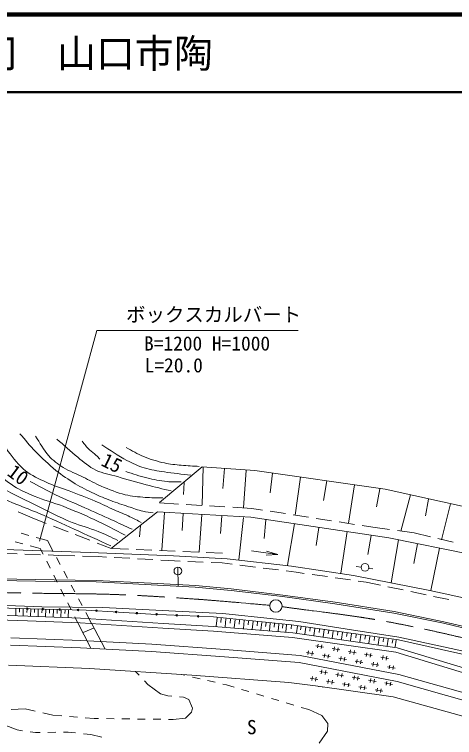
# Model space of a CAD drawing. Units: millimetres, scale not verified. Extents: x 40000 to 680000, y 20000 to 380000.
# Drawn here: x 434556 to 491136, y 287086 to 380000 of the extents above; entities that cross this region are included whole.
import ezdxf
from ezdxf.enums import TextEntityAlignment as Align

# ---------------------------------------------------------------- set-up
doc = ezdxf.new("R2010")
doc.units = ezdxf.units.MM
doc.header["$LTSCALE"] = 1000
doc.linetypes.add('CHAIN', pattern=[18.5, 12, -1.5, 3.5, -1.5])
for name, color, linetype, lineweight in [('M-BGD', 7, 'Continuous', 13), ('M-BMK', 2, 'CHAIN', 13), ('M-BMK-SRVR', 3, 'Continuous', 13), ('M-STR-HTXT', 7, 'Continuous', 13), ('M-TTL', 2, 'Continuous', 140), ('M-TTL-LINE', 7, 'Continuous', 50)]:
    doc.layers.add(name, color=color, linetype=linetype, lineweight=lineweight)
doc.layers.add('M-TTL-TXT', color=7, linetype='Continuous')
doc.styles.add('ＭＳ ゴシック', font='')
doc.styles.get('ＭＳ ゴシック').set_extended_font_data('MS Gothic')

msp = doc.modelspace()

# ---------------------------------------------------------------- linework, layer by layer
at = {"layer": 'M-BGD'}
for p, q in [((458701, 321890), (453207, 317275)), ((458675, 316966), (458797, 321874)), ((465476, 321414), (458701, 321890)), ((461578, 321647), (461334, 319091)), ((463997, 316624), (464339, 321459)), ((482212, 318997), (465476, 321414)), ((467747, 321077), (467438, 318522)), ((456380, 319872), (456282, 318309)), ((470638, 315672), (471346, 320531)), ((474697, 320068), (474290, 317545)), ((477499, 314647), (478256, 319554)), ((481550, 319042), (481094, 316747)), ((495763, 316030), (482212, 318997)), ((484237, 313597), (485483, 318260)), ((453185, 317237), (455634, 317092)), ((456632, 317032), (458629, 316914)), ((459627, 316855), (461623, 316737)), ((487784, 317724), (487393, 315559)), ((489462, 312498), (490610, 317137)), ((435019, 316075), (436829, 315313)), ((447018, 311416), (452951, 316103)), ((452951, 316103), (464926, 315408)), ((453841, 315990), (453523, 311180)), ((462622, 316678), (465071, 316533)), ((465071, 316533), (466430, 316322)), ((467418, 316168), (469395, 315861)), ((436829, 315313), (438644, 314610)), ((456247, 315874), (456117, 313671)), ((458651, 315746), (458284, 310911)), ((461239, 315581), (461033, 313302)), ((463997, 315379), (463411, 309935)), ((464926, 315408), (482688, 312734)), ((466892, 315044), (466648, 312651)), ((470383, 315708), (472359, 315401)), ((473347, 315247), (475323, 314941)), ((439576, 314248), (441441, 313526)), ((450757, 314300), (450627, 312879)), ((470541, 314549), (469662, 309227)), ((473704, 314067), (473362, 311772)), ((476312, 314787), (478288, 314480)), ((479276, 314327), (480635, 314116)), ((480635, 314116), (482795, 313818)), ((435430, 313329), (436396, 313068)), ((442373, 313164), (444238, 312441)), ((477352, 313573), (476522, 308201)), ((483786, 313681), (485946, 313383)), ((485946, 313383), (488024, 312884)), ((435613, 311980), (434647, 312241)), ((437361, 312806), (438797, 312418)), ((438797, 312418), (439501, 311095)), ((480418, 313042), (480003, 310600)), ((482688, 312734), (494591, 310354)), ((483945, 312474), (482968, 306981)), ((488996, 312651), (490941, 312184)), ((437875, 311370), (436578, 311720)), ((438249, 310629), (437875, 311370)), ((445170, 312080), (446985, 311376)), ((447094, 311390), (449206, 311298)), ((486376, 311967), (485887, 309453)), ((489218, 311424), (488095, 305979)), ((433225, 311252), (444310, 310878)), ((434909, 310694), (433539, 310746)), ((437907, 310580), (435909, 310656)), ((440277, 310490), (438907, 310542)), ((442304, 310431), (440277, 310490)), ((445331, 310343), (443304, 310402)), ((444310, 310878), (455022, 310439)), ((446378, 310284), (445331, 310343)), ((450205, 311254), (452203, 311166)), ((453202, 311123), (455200, 311035)), ((455022, 310439), (461888, 310054)), ((456199, 310991), (458197, 310904)), ((459196, 310860), (461308, 310768)), ((465012, 311059), (468381, 310603)), ((468430, 310587), (466910, 310537)), ((468430, 310587), (466976, 311033)), ((439150, 308843), (438700, 309736)), ((439971, 310212), (440441, 309329)), ((449373, 310115), (447376, 310228)), ((452368, 309946), (450372, 310059)), ((454414, 309831), (453367, 309890)), ((455840, 309770), (454414, 309831)), ((458837, 309642), (456839, 309727)), ((461262, 309538), (459836, 309599)), ((462551, 309374), (461262, 309538)), ((461888, 310054), (470183, 309120)), ((455591, 306476), (455563, 308976)), ((465527, 308996), (463543, 309248)), ((468503, 308619), (466519, 308871)), ((470784, 308329), (469495, 308493)), ((470183, 309120), (478149, 307912)), ((479123, 308980), (478480, 309079)), ((480143, 308825), (480615, 308774)), ((427316, 307573), (439672, 307344)), ((440051, 307057), (439601, 307950)), ((440911, 308447), (441381, 307564)), ((471823, 308181), (470784, 308329)), ((474793, 307759), (472813, 308040)), ((477764, 307336), (475784, 307618)), ((478149, 307912), (487964, 306001)), ((427311, 307373), (439669, 307144)), ((439669, 307144), (445063, 307079)), ((439672, 307344), (445070, 307279)), ((441851, 306681), (442321, 305799)), ((445063, 307079), (452139, 306723)), ((445070, 307279), (452149, 306923)), ((452139, 306723), (457802, 306418)), ((452149, 306923), (457817, 306618)), ((457817, 306618), (462439, 306179)), ((479793, 307047), (478754, 307195)), ((481602, 306667), (479793, 307047)), ((440952, 305272), (440501, 306165)), ((457802, 306418), (462418, 305980)), ((462418, 305980), (469016, 305198)), ((462439, 306179), (469041, 305396)), ((484538, 306049), (482581, 306461)), ((487474, 305432), (485516, 305843)), ((487964, 306001), (497669, 303804)), ((442791, 304916), (443261, 304033)), ((469016, 305198), (475745, 304266)), ((469041, 305396), (475774, 304464)), ((490409, 304814), (488452, 305226)), ((418317, 304177), (436606, 303633)), ((419070, 304627), (438078, 303898)), ((438078, 303898), (445916, 303812)), ((441853, 303486), (441402, 304379)), ((475745, 304266), (483347, 303078)), ((475774, 304464), (483383, 303275)), ((418447, 303331), (436268, 302673)), ((434746, 303644), (434721, 302793)), ((435220, 303630), (435207, 303203)), ((435694, 303616), (435669, 302757)), ((436172, 303602), (436160, 303171)), ((436606, 303633), (443776, 303462)), ((436651, 303588), (436625, 302722)), ((437133, 303573), (437120, 303139)), ((437615, 303559), (437590, 302686)), ((438101, 303545), (438089, 303106)), ((438588, 303530), (438562, 302649)), ((439078, 303516), (439065, 303073)), ((439569, 303501), (439543, 302613)), ((440063, 303486), (440050, 303040)), ((440558, 303472), (440532, 302576)), ((441057, 303457), (441044, 303007)), ((441505, 303444), (441479, 302544)), ((443731, 303151), (444435, 301828)), ((443776, 303462), (452101, 302952)), ((445916, 303812), (455270, 303325)), ((452101, 302952), (460167, 302580)), ((455270, 303325), (461363, 303011)), ((461363, 303011), (467800, 302353)), ((483347, 303078), (489717, 301762)), ((483383, 303275), (489760, 301957)), ((418426, 302731), (436247, 302073)), ((436247, 302073), (443018, 301845)), ((436268, 302673), (443048, 302444)), ((442677, 301852), (442303, 302593)), ((443048, 302444), (453675, 301743)), ((460167, 302580), (470179, 301579)), ((460606, 302457), (460502, 301418)), ((461131, 302404), (461078, 301884)), ((461734, 302344), (461630, 301314)), ((462327, 302285), (462276, 301775)), ((462919, 302226), (462818, 301215)), ((463502, 302168), (463452, 301667)), ((464083, 302110), (463984, 301118)), ((464656, 302053), (464606, 301562)), ((465227, 301996), (465129, 301023)), ((467800, 302353), (471118, 301981)), ((471118, 301981), (477898, 300923)), ((442655, 301893), (444380, 298556)), ((443018, 301845), (453637, 301145)), ((443387, 300574), (444738, 301144)), ((444461, 301763), (446187, 298507)), ((453637, 301145), (460155, 300744)), ((453675, 301743), (460197, 301343)), ((460197, 301343), (470352, 300542)), ((465788, 301940), (465740, 301458)), ((466349, 301884), (466253, 300929)), ((466901, 301829), (466853, 301356)), ((467451, 301774), (467357, 300837)), ((467993, 301720), (467946, 301256)), ((468534, 301666), (468441, 300747)), ((469065, 301613), (469020, 301158)), ((469525, 301567), (469433, 300656)), ((470189, 301549), (470131, 301072)), ((470179, 301579), (483920, 299624)), ((470964, 301411), (470837, 300529)), ((471405, 301348), (471342, 300907)), ((471998, 301262), (471872, 300381)), ((472591, 301177), (472527, 300737)), ((473183, 301092), (473057, 300212)), ((489717, 301762), (496716, 300122)), ((489760, 301957), (496766, 300315)), ((460155, 300744), (470286, 299945)), ((470352, 300542), (483740, 298625)), ((473775, 301007), (473711, 300567)), ((474366, 300922), (474240, 300044)), ((474957, 300837), (474894, 300398)), ((475548, 300752), (475422, 299875)), ((476138, 300667), (476075, 300229)), ((476728, 300583), (476602, 299707)), ((477317, 300498), (477255, 300060)), ((477907, 300413), (477781, 299539)), ((477898, 300923), (483991, 299979)), ((478495, 300329), (478433, 299892)), ((479084, 300244), (478958, 299371)), ((479672, 300160), (479609, 299723)), ((434089, 299881), (443100, 299538)), ((443100, 299538), (452213, 299065)), ((470286, 299945), (483609, 298038)), ((480259, 300075), (480134, 299203)), ((480847, 299991), (480784, 299555)), ((481433, 299906), (481308, 299036)), ((482020, 299822), (481957, 299387)), ((482606, 299738), (482481, 298869)), ((483192, 299654), (483129, 299220)), ((483626, 299591), (483501, 298723)), ((483920, 299624), (497097, 296668)), ((483991, 299979), (497199, 297086)), ((434048, 298952), (443058, 298609)), ((443058, 298609), (452155, 298137)), ((452213, 299065), (461621, 298378)), ((461621, 298378), (471288, 297644)), ((473310, 298886), (474295, 298713)), ((473600, 299089), (473513, 298597)), ((474092, 299002), (474005, 298510)), ((475399, 298518), (476384, 298344)), ((475689, 298721), (475602, 298228)), ((476181, 298634), (476095, 298141)), ((477778, 298352), (477691, 297860)), ((478270, 298265), (478184, 297773)), ((483740, 298625), (495968, 294907)), ((452155, 298137), (461552, 297451)), ((461552, 297451), (471164, 296721)), ((471288, 297644), (483994, 295181)), ((472082, 298026), (473066, 297852)), ((472371, 298229), (472284, 297736)), ((472864, 298142), (472777, 297649)), ((474171, 297658), (475155, 297484)), ((474460, 297860), (474373, 297368)), ((474953, 297773), (474866, 297281)), ((476549, 297492), (476462, 297000)), ((477042, 297405), (476955, 296913)), ((477488, 298150), (478473, 297976)), ((479578, 297781), (480562, 297607)), ((479867, 297984), (479780, 297492)), ((480360, 297897), (480273, 297405)), ((481667, 297413), (482651, 297239)), ((481956, 297616), (481869, 297123)), ((482449, 297529), (482362, 297036)), ((483609, 298038), (495790, 294334)), ((471164, 296721), (483779, 294275)), ((476260, 297289), (477244, 297115)), ((478349, 296921), (479334, 296747)), ((478638, 297124), (478552, 296631)), ((479131, 297037), (479044, 296544)), ((480438, 296552), (481423, 296379)), ((480727, 296755), (480641, 296263)), ((481220, 296668), (481133, 296176)), ((433777, 296393), (444204, 295964)), ((444204, 295964), (457376, 295106)), ((450121, 295579), (450577, 295098)), ((473802, 295568), (474787, 295395)), ((474092, 295771), (474005, 295279)), ((474584, 295684), (474497, 295192)), ((482527, 296184), (483512, 296010)), ((482817, 296387), (482730, 295894)), ((483309, 296300), (483222, 295808)), ((456465, 295085), (455976, 295198)), ((457376, 295106), (469820, 294148)), ((458414, 294635), (457440, 294860)), ((472574, 294708), (473558, 294534)), ((472863, 294911), (472776, 294418)), ((473356, 294824), (473269, 294332)), ((474952, 294542), (474865, 294050)), ((475891, 295200), (476876, 295026)), ((476181, 295403), (476094, 294910)), ((476673, 295316), (476587, 294824)), ((477980, 294832), (478965, 294658)), ((478270, 295034), (478183, 294542)), ((478762, 294948), (478676, 294455)), ((480359, 294666), (480272, 294174)), ((480852, 294579), (480765, 294087)), ((483994, 295181), (497224, 291432)), ((451266, 294373), (451723, 293892)), ((451723, 293892), (453332, 292707)), ((460363, 294186), (459388, 294410)), ((461827, 293848), (461337, 293961)), ((462795, 293557), (461827, 293848)), ((469820, 294148), (473253, 293719)), ((473253, 293719), (483236, 292317)), ((473723, 293682), (473708, 293595)), ((474663, 294340), (475647, 294166)), ((475445, 294456), (475358, 293963)), ((476752, 293971), (477736, 293798)), ((477041, 294174), (476954, 293682)), ((477534, 294087), (477447, 293595)), ((479130, 293806), (479044, 293313)), ((479623, 293719), (479536, 293227)), ((480070, 294463), (481054, 294290)), ((482159, 294095), (483143, 293921)), ((482448, 294298), (482361, 293805)), ((482941, 294211), (482854, 293719)), ((483779, 294275), (496952, 290542)), ((453332, 292707), (454263, 292453)), ((464710, 292981), (463752, 293269)), ((466625, 292405), (465668, 292693)), ((474216, 293595), (474205, 293534)), ((478841, 293603), (479826, 293429)), ((480930, 293235), (481915, 293061)), ((481219, 293437), (481133, 292945)), ((481712, 293351), (481625, 292858)), ((454263, 292453), (454776, 292409)), ((455773, 292323), (456286, 292279)), ((456286, 292279), (456970, 291986)), ((456970, 291986), (457426, 290863)), ((468541, 291830), (467583, 292118)), ((483236, 292317), (496759, 288534)), ((457426, 290863), (457311, 290336)), ((470456, 291254), (469498, 291542)), ((472382, 290675), (471414, 290966)), ((435928, 290787), (434112, 290675)), ((437223, 290491), (435928, 290787)), ((439494, 289973), (438198, 290268)), ((440658, 289879), (439494, 289973)), ((457311, 290336), (456531, 289560)), ((474075, 289913), (472382, 290675)), ((474837, 288897), (474075, 289913)), ((442651, 289719), (441654, 289799)), ((444812, 289545), (443648, 289639)), ((445377, 289537), (444812, 289545)), ((447376, 289510), (446376, 289523)), ((449376, 289482), (448376, 289496)), ((451376, 289454), (450376, 289468)), ((453376, 289427), (452376, 289440)), ((454940, 289405), (454376, 289413)), ((456531, 289560), (454940, 289405)), ((433252, 288702), (434913, 288062)), ((434913, 288062), (435590, 287965)), ((474805, 287888), (474837, 288897)), ((436580, 287823), (437258, 287725)), ((437258, 287725), (437868, 287736)), ((438868, 287753), (439868, 287769)), ((440868, 287786), (441478, 287796)), ((441478, 287796), (442421, 287685)), ((443414, 287569), (444357, 287458)), ((444357, 287458), (445773, 287147)), ((473736, 286357), (474805, 287888))]:
    msp.add_line(p, q, dxfattribs=at)
for centre, radius in [((479633, 308949), 500), ((455569, 308476), 500), ((436211, 303645), 100), ((438184, 303596), 100), ((440359, 303544), 100), ((442731, 303487), 100), ((445107, 303380), 100), ((447621, 303226), 100), ((450289, 303063), 100), ((452829, 302918), 100), ((455415, 302799), 100), ((458160, 302672), 100)]:
    msp.add_circle(centre, radius, dxfattribs=at)
for points, knots in [([(425092, 327257), (425458, 326323), (425753, 325358), (426191, 324455), (426839, 323119), (427483, 321743), (428443, 320610), (428998, 319955), (429690, 319411), (430421, 318962), (431797, 318116), (433379, 317662), (434870, 317039), (435818, 316643), (436782, 316289), (437727, 315886), (439242, 315238), (440730, 314532), (442231, 313853), (443807, 313140), (445381, 312425), (446956, 311711)], [0, 0, 0, 0, 1, 1, 1, 2, 2, 2, 3, 3, 3, 4, 4, 4, 5, 5, 5, 6, 6, 6, 7, 7, 7, 7]), ([(426575, 327037), (427033, 325975), (427290, 324802), (427949, 323851), (429106, 322180), (430701, 320820), (432343, 319621), (433805, 318553), (435508, 317860), (437123, 317039), (438714, 316230), (440304, 315408), (441957, 314732), (443050, 314285), (444210, 314016), (445308, 313578), (446172, 313234), (447000, 312807), (447847, 312421)], [0, 0, 0, 0, 1, 1, 1, 2, 2, 2, 3, 3, 3, 4, 4, 4, 5, 5, 5, 6, 6, 6, 6]), ([(448791, 313072), (447462, 313750), (446156, 314476), (444803, 315106), (443489, 315718), (442150, 316274), (440799, 316799), (439575, 317275), (438302, 317617), (437088, 318118), (436312, 318438), (435527, 318755), (434809, 319192), (433882, 319756), (432983, 320396), (432221, 321169), (431396, 322006), (430758, 323014), (430121, 324002), (429531, 324917), (429064, 325906), (428535, 326858)], [0, 0, 0, 0, 1, 1, 1, 2, 2, 2, 3, 3, 3, 4, 4, 4, 5, 5, 5, 6, 6, 6, 7, 7, 7, 7]), ([(432050, 326565), (432620, 325662), (433117, 324708), (433759, 323855), (434429, 322967), (435112, 322060), (435981, 321365), (436766, 320737), (437706, 320323), (438618, 319900), (439581, 319454), (440606, 319159), (441597, 318777), (442715, 318346), (443839, 317929), (444941, 317458), (445765, 317107), (446565, 316701), (447383, 316335), (448055, 316035), (448743, 315770), (449409, 315456), (449897, 315227), (450370, 314968), (450850, 314724)], [0, 0, 0, 0, 1, 1, 1, 2, 2, 2, 3, 3, 3, 4, 4, 4, 5, 5, 5, 6, 6, 6, 7, 7, 7, 8, 8, 8, 8]), ([(435249, 326126), (435924, 325361), (436562, 324561), (437275, 323831), (438104, 322982), (438961, 322154), (439888, 321414), (440674, 320785), (441516, 320224), (442378, 319705), (443157, 319235), (443972, 318823), (444795, 318435), (445498, 318104), (446218, 317809), (446943, 317532), (447691, 317246), (448454, 317001), (449214, 316750), (449830, 316547), (450439, 316316), (451070, 316164), (451503, 316060), (451949, 316018), (452388, 315945)], [0, 0, 0, 0, 1, 1, 1, 2, 2, 2, 3, 3, 3, 4, 4, 4, 5, 5, 5, 6, 6, 6, 7, 7, 7, 8, 8, 8, 8]), ([(437275, 325808), (437837, 324970), (438278, 324037), (438960, 323294), (439496, 322709), (440145, 322228), (440815, 321804), (441618, 321296), (442527, 320979), (443379, 320559), (444162, 320173), (444919, 319730), (445723, 319387), (446724, 318960), (447741, 318545), (448799, 318289), (449637, 318085), (450503, 318018), (451363, 317947), (452117, 317884), (452876, 317898), (453633, 317873)], [0, 0, 0, 0, 1, 1, 1, 2, 2, 2, 3, 3, 3, 4, 4, 4, 5, 5, 5, 6, 6, 6, 7, 7, 7, 7]), ([(440010, 325442), (440905, 324661), (441763, 323836), (442695, 323098), (443441, 322508), (444161, 321856), (445015, 321438), (445884, 321012), (446868, 320878), (447798, 320608), (449033, 320249), (450266, 319886), (451509, 319558), (452570, 319278), (453641, 319037), (454707, 318777)], [0, 0, 0, 0, 1, 1, 1, 2, 2, 2, 3, 3, 3, 4, 4, 4, 5, 5, 5, 5]), ([(443257, 325149), (443574, 324783), (443859, 324386), (444209, 324050), (444464, 323806), (444778, 323629), (445039, 323391), (445222, 323224), (445381, 323033), (445552, 322854)], [0, 0, 0, 0, 1, 1, 1, 2, 2, 2, 3, 3, 3, 3]), ([(445772, 324710), (446854, 324034), (447888, 323274), (449019, 322683), (449733, 322310), (450471, 321969), (451241, 321731), (452081, 321471), (452960, 321357), (453828, 321218), (454954, 321038), (456091, 320942), (457222, 320803)], [0, 0, 0, 0, 1, 1, 1, 2, 2, 2, 3, 3, 3, 4, 4, 4, 4]), ([(448921, 324343), (449662, 323961), (450371, 323511), (451143, 323196), (452010, 322841), (452913, 322567), (453828, 322366), (454542, 322209), (455274, 322145), (456001, 322073), (456772, 321997), (457548, 321975), (458321, 321926)], [0, 0, 0, 0, 1, 1, 1, 2, 2, 2, 3, 3, 3, 4, 4, 4, 4]), ([(448872, 321267), (449776, 320990), (450664, 320659), (451582, 320437), (452434, 320231), (453298, 320062), (454170, 319973), (454778, 319911), (455391, 319941), (456001, 319924)], [0, 0, 0, 0, 1, 1, 1, 2, 2, 2, 3, 3, 3, 3]), ([(436591, 319973), (437666, 319412), (438722, 318815), (439814, 318289), (441065, 317686), (442355, 317169), (443623, 316604), (444764, 316095), (445905, 315585), (447041, 315066), (447922, 314664), (448799, 314252), (449678, 313845)], [0, 0, 0, 0, 1, 1, 1, 2, 2, 2, 3, 3, 3, 4, 4, 4, 4])]:
    msp.add_open_spline(points, degree=3, knots=knots, dxfattribs=at)
at = {"layer": 'M-BMK'}
for points, knots in [([(467338, 304081), (464117, 304349), (460899, 304660), (457674, 304887), (454369, 305119), (451062, 305334), (447751, 305456), (443474, 305614), (439191, 305571), (434912, 305669), (430430, 305772), (425949, 305923), (421468, 306061), (417033, 306196), (412599, 306311), (408166, 306487), (404655, 306627), (401146, 306785), (397638, 306985), (393723, 307208), (389813, 307500), (385901, 307768), (383198, 307953), (380499, 308211), (377792, 308337), (374826, 308475), (371856, 308473), (368887, 308541)], [0, 0, 0, 0, 1, 1, 1, 2, 2, 2, 3, 3, 3, 4, 4, 4, 5, 5, 5, 6, 6, 6, 7, 7, 7, 8, 8, 8, 9, 9, 9, 9]), ([(469013, 303891), (473277, 303293), (477566, 302855), (481804, 302097), (486187, 301312), (490534, 300319), (494857, 299251), (498702, 298302), (502513, 297217), (506309, 296086), (511904, 294419), (517428, 292526), (522990, 290751), (530526, 288345), (538107, 286076), (545604, 283549), (549244, 282321), (552843, 280972), (556462, 279684)], [0, 0, 0, 0, 1, 1, 1, 2, 2, 2, 3, 3, 3, 4, 4, 4, 5, 5, 5, 6, 6, 6, 6])]:
    msp.add_open_spline(points, degree=3, knots=knots, dxfattribs=at)
at = {"layer": 'M-BMK-SRVR'}
msp.add_circle((468170, 303989), 800, dxfattribs=at)
at = {"layer": 'M-STR-HTXT'}
for p, q in [((437767, 312315), (445167, 339386)), ((445167, 339386), (471025, 339386))]:
    msp.add_line(p, q, dxfattribs=at)
at = {"layer": 'M-TTL'}
msp.add_line((680000, 380000), (40000, 380000), dxfattribs=at)
at = {"layer": 'M-TTL-LINE'}
msp.add_line((40000, 370000), (680000, 370000), dxfattribs=at)

# ---------------------------------------------------------------- texts
at = {"layer": 'M-BGD', "style": 'ＭＳ ゴシック'}
for s, rotation, p in [('15', 334.058, (445323, 321598)), ('10', 323.13, (433164, 320426))]:
    msp.add_text(s, height=1833, rotation=rotation, dxfattribs=at).set_placement(p, align=Align.BOTTOM_LEFT)
msp.add_text('S', height=1833, dxfattribs=at).set_placement((464439, 289340), align=Align.TOP_LEFT)
at = {"layer": 'M-STR-HTXT', "style": 'ＭＳ ゴシック'}
for s, p in [('ボックスカルバート', (448907, 342350)), ('B=1200 H=1000', (451214, 338642)), ('L=20.0', (451296, 335840))]:
    msp.add_text(s, height=1833, dxfattribs=at).set_placement(p, align=Align.TOP_LEFT)
at = {"layer": 'M-TTL-TXT', "style": 'ＭＳ ゴシック'}
msp.add_text('山口市鋳銭司\u3000山口市陶', height=3666, dxfattribs=at).set_placement((405024, 375000), align=Align.MIDDLE_LEFT)

doc.saveas('drawing.dxf')
